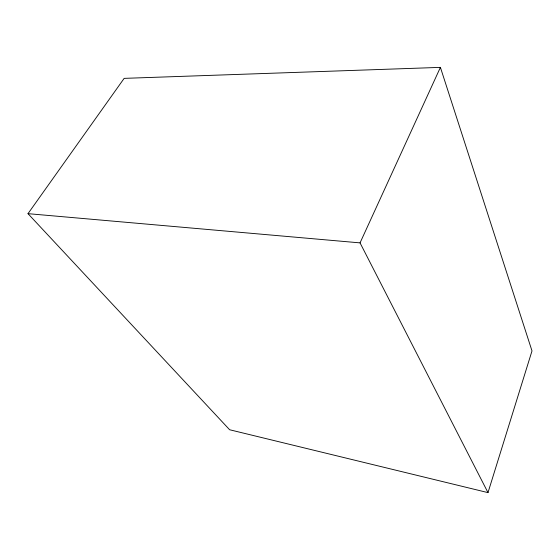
<?xml version="1.0" encoding="UTF-8"?>
<svg xmlns="http://www.w3.org/2000/svg" width="560" height="560" viewBox="0 0 560 560"><rect width="100%" height="100%" fill="white"/><g stroke="black" fill="none" stroke-linecap="round" stroke-linejoin="round"><path stroke-width="0.84" d="M487.991 492.625L532 350.91L440.405 67.375L124.152 78.365L28 213.661L229.628 429.751L487.991 492.625L360.052 242.879L440.405 67.375M28 213.661L360.052 242.879"/></g></svg>
